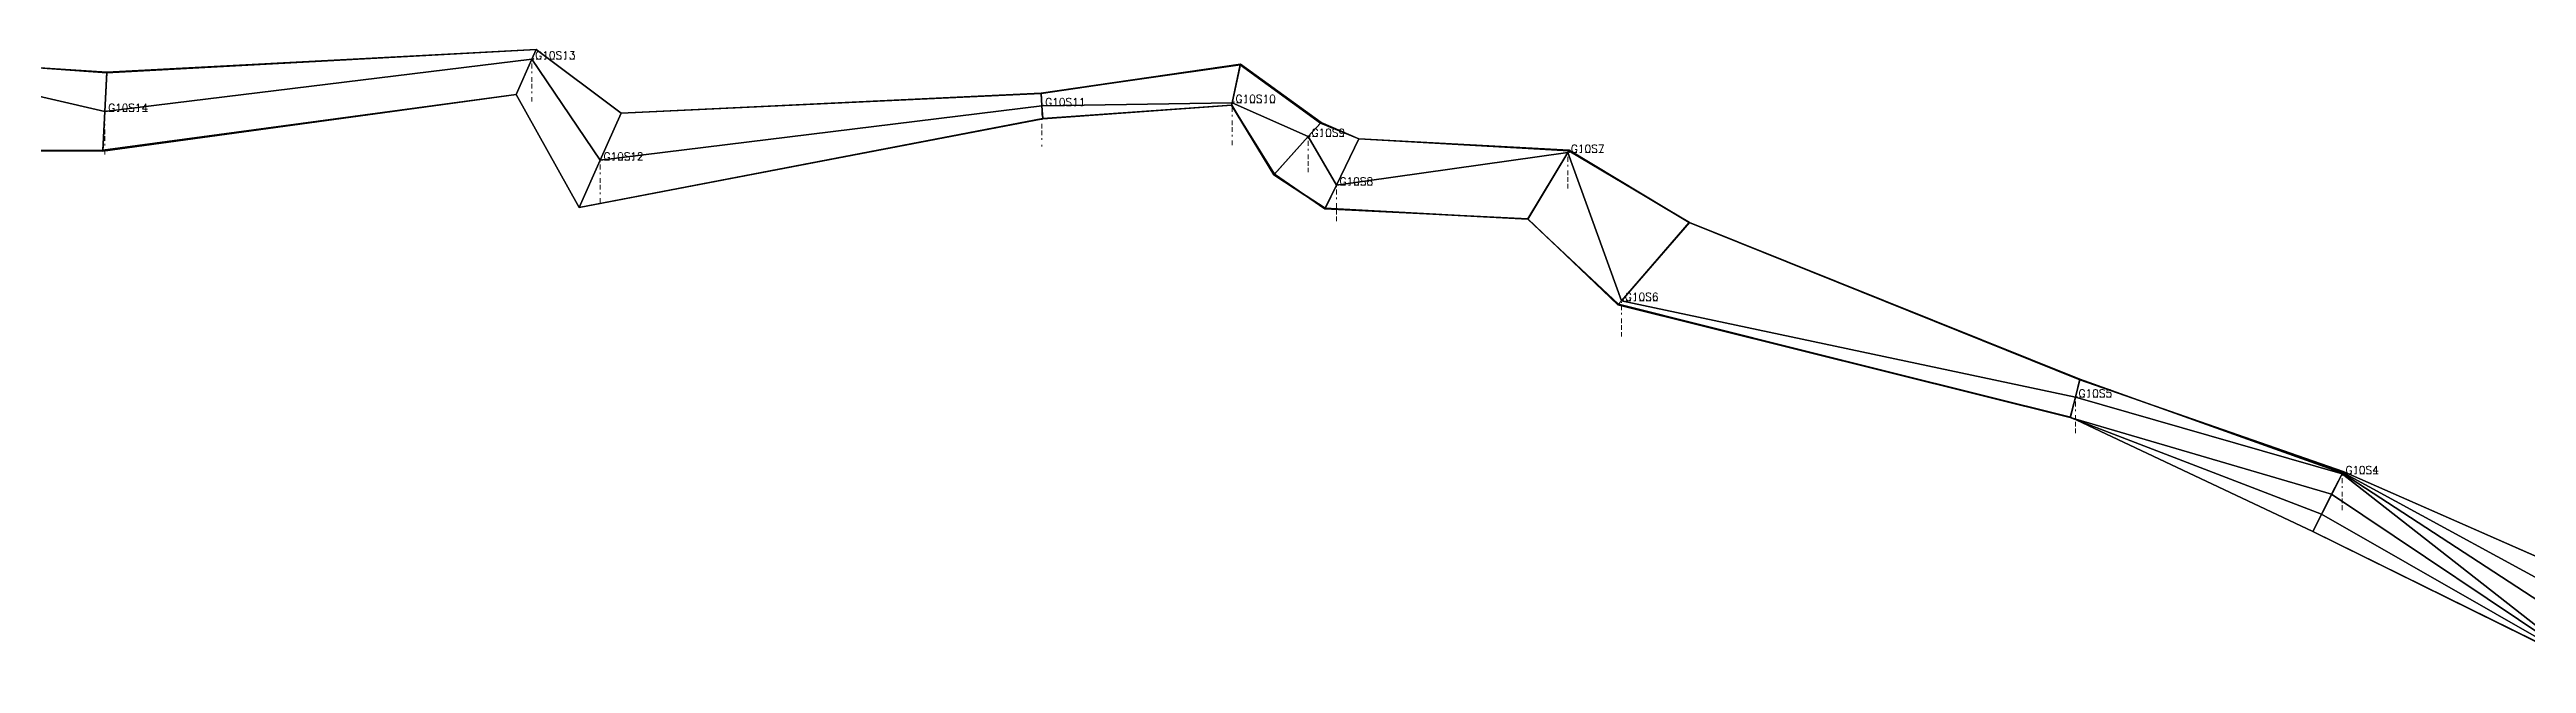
# Model space of a CAD drawing. Extents: x 34233638 to 35010029, y 7400000 to 8016345.
# Drawn here: x 34912049 to 34921643, y 7492075 to 7494449 of the extents above; entities that cross this region are included whole.
import ezdxf

# ---------------------------------------------------------------- set-up
doc = ezdxf.new("R2010")
doc.units = 0
doc.header["$LTSCALE"] = 6
doc.header["$MEASUREMENT"] = 0
doc.header["$PDMODE"] = 1
for name, color, linetype in [('T-3DF1', 245, 'CONTINUOUS'), ('T-3DF2', 243, 'CONTINUOUS'), ('T-3DF3', 241, 'CONTINUOUS'), ('T-3DF4', 243, 'CONTINUOUS'), ('T-3DF5', 245, 'CONTINUOUS'), ('T-3DF6', 247, 'CONTINUOUS'), ('T-3DF7', 249, 'CONTINUOUS'), ('T-3DF8', 247, 'CONTINUOUS'), ('V-FIL', 41, 'CONTINUOUS'), ('V-PROFIL', 65, 'CONTINUOUS'), ('V-PROFIL-C', 65, 'CONTINUOUS'), ('V-PROFIL-P', 65, 'CONTINUOUS'), ('V-STATION', 7, 'CONTINUOUS'), ('V-STATION-C1', 7, 'CONTINUOUS'), ('V-STATION-C2', 7, 'CONTINUOUS'), ('X-CONTOUR', 7, 'CONTINUOUS')]:
    doc.layers.add(name, color=color, linetype=linetype)
doc.styles.add('SIMPLEX', font='simplex')

msp = doc.modelspace()

# ---------------------------------------------------------------- linework, layer by layer
at = {"layer": 'T-3DF1'}
for points in [[(34913856.6, 7494275.5, -8772.4), (34913856.6, 7494275.6, -8622.5), (34912255.1, 7494057, -8331.5), (34912255.2, 7494059.6, -8830.6)], [(34914100.3, 7493838.3, -8731.1), (34914100.4, 7493838.6, -8720.7), (34913856.6, 7494275.6, -8622.5), (34913856.6, 7494275.5, -8772.4)], [(34916627.8, 7494234.3, -7941.8), (34916627.7, 7494233.8, -7641.9), (34915896.5, 7494181.5, -8101.3), (34915896.5, 7494181.3, -8301.2)], [(34916790.9, 7493964.2, -7557.2), (34916791.2, 7493964.5, -7455.5), (34916627.7, 7494233.8, -7641.9), (34916627.8, 7494234.3, -7941.8)], [(34915896.5, 7494181.3, -8301.2), (34915896.5, 7494181.5, -8101.3), (34914100.4, 7493838.6, -8720.7), (34914100.3, 7493838.3, -8731.1)], [(34912255.2, 7494059.6, -8830.6), (34912255.1, 7494057, -8331.5), (34911593.9, 7494058.5, -8343.1), (34911593.8, 7494058.3, -8642.9)], [(34916989.4, 7493835, -7557.2), (34916989.6, 7493835.5, -7546.8), (34916791.2, 7493964.5, -7455.5), (34916790.9, 7493964.2, -7557.2)], [(34917774.6, 7493793.6, -7509.8), (34917774.5, 7493793.4, -7010.1), (34916989.6, 7493835.5, -7546.8), (34916989.4, 7493835, -7557.2)], [(34918124.5, 7493462.9, -7171.9), (34918125.6, 7493464.1, -6821.4), (34917774.5, 7493793.4, -7010.1), (34917774.6, 7493793.6, -7509.8)], [(34919876.2, 7493026.7, -7014.7), (34919875.9, 7493025.7, -6765.5), (34918125.6, 7493464.1, -6821.4), (34918124.5, 7493462.9, -7171.9)], [(34920815.1, 7492585.3, -6665.5), (34920888.3, 7492729, -6559.8), (34919875.9, 7493025.7, -6765.5), (34919876.2, 7493026.7, -7014.7)], [(34921851.4, 7492074.7, -6624.4), (34921854.8, 7492082.2, -6521.4), (34920888.3, 7492729, -6559.8), (34920815.1, 7492585.3, -6665.5)]]:
    msp.add_3dface(points, dxfattribs=at)
at = {"layer": 'T-3DF2'}
for points in [[(34913856.6, 7494275.6, -8622.5), (34913917.6, 7494412.5, -8622.4), (34912263, 7494209.4, -8330.6), (34912255.1, 7494057, -8331.5)], [(34914100.4, 7493838.6, -8720.7), (34914181.7, 7494021.1, -8721.1), (34913917.6, 7494412.5, -8622.4), (34913856.6, 7494275.6, -8622.5)], [(34912255.1, 7494057, -8331.5), (34912263, 7494209.4, -8330.6), (34911625.2, 7494356.6, -8342.9), (34911593.9, 7494058.5, -8343.1)], [(34915896.5, 7494181.5, -8101.3), (34915893, 7494231.2, -8101.2), (34914181.7, 7494021.1, -8721.1), (34914100.4, 7493838.6, -8720.7)], [(34916627.7, 7494233.8, -7641.9), (34916629.9, 7494244, -7641.8), (34915893, 7494231.2, -8101.2), (34915896.5, 7494181.5, -8101.3)], [(34916791.2, 7493964.5, -7455.5), (34916924.7, 7494112.8, -7457.2), (34916629.9, 7494244, -7641.8), (34916627.7, 7494233.8, -7641.9)], [(34916989.6, 7493835.5, -7546.8), (34917033.2, 7493924.9, -7547.2), (34916924.7, 7494112.8, -7457.2), (34916791.2, 7493964.5, -7455.5)], [(34917774.5, 7493793.4, -7010.1), (34917929.2, 7494050.8, -7009.8), (34917033.2, 7493924.9, -7547.2), (34916989.6, 7493835.5, -7546.8)], [(34918125.6, 7493464.1, -6821.4), (34918137.7, 7493477.9, -6821.9), (34917929.2, 7494050.8, -7009.8), (34917774.5, 7493793.4, -7010.1)], [(34919875.9, 7493025.7, -6765.5), (34919895.5, 7493104.3, -6764.7), (34918137.7, 7493477.9, -6821.9), (34918125.6, 7493464.1, -6821.4)], [(34920888.3, 7492729, -6559.8), (34920928.6, 7492808.1, -6365.5), (34919895.5, 7493104.3, -6764.7), (34919875.9, 7493025.7, -6765.5)], [(34921854.8, 7492082.2, -6521.4), (34921855.5, 7492083.9, -6224.4), (34920928.6, 7492808.1, -6365.5), (34920888.3, 7492729, -6559.8)]]:
    msp.add_3dface(points, dxfattribs=at)
at = {"layer": 'T-3DF3'}
for points in [[(34912263, 7494209.4, -8330.6), (34912271, 7494361.8, -8331.5), (34911630.2, 7494403.9, -8342.7), (34911625.2, 7494356.6, -8342.9)], [(34913917.6, 7494412.5, -8622.4), (34913933.9, 7494449.2, -8622.7), (34912271, 7494361.8, -8331.5), (34912263, 7494209.4, -8330.6)], [(34914181.7, 7494021.1, -8721.1), (34914262.9, 7494203.5, -8720.7), (34913933.9, 7494449.2, -8622.7), (34913917.6, 7494412.5, -8622.4)], [(34916629.9, 7494244, -7641.8), (34916661.5, 7494392.8, -7643.3), (34915889.5, 7494280.9, -8101.3), (34915893, 7494231.2, -8101.2)], [(34916924.7, 7494112.8, -7457.2), (34916971.5, 7494164.8, -7457.3), (34916661.5, 7494392.8, -7643.3), (34916629.9, 7494244, -7641.8)], [(34915893, 7494231.2, -8101.2), (34915889.5, 7494280.9, -8101.3), (34914262.9, 7494203.5, -8720.7), (34914181.7, 7494021.1, -8721.1)], [(34917033.2, 7493924.9, -7547.2), (34917120.8, 7494104.4, -7546.7), (34916971.5, 7494164.8, -7457.3), (34916924.7, 7494112.8, -7457.2)], [(34917929.2, 7494050.8, -7009.8), (34917933.6, 7494058.3, -7009.9), (34917120.8, 7494104.4, -7546.7), (34917033.2, 7493924.9, -7547.2)], [(34918137.7, 7493477.9, -6821.9), (34918401.1, 7493781, -6822.9), (34917933.6, 7494058.3, -7009.9), (34917929.2, 7494050.8, -7009.8)], [(34919895.5, 7493104.3, -6764.7), (34919912.9, 7493173.8, -6764.7), (34918401.1, 7493781, -6822.9), (34918137.7, 7493477.9, -6821.9)], [(34920928.6, 7492808.1, -6365.5), (34920929.8, 7492810.5, -6587.5), (34919912.9, 7493173.8, -6764.7), (34919895.5, 7493104.3, -6764.7)], [(34921855.5, 7492083.9, -6224.4), (34921898.3, 7492180.1, -6484.6), (34920929.8, 7492810.5, -6587.5), (34920928.6, 7492808.1, -6365.5)]]:
    msp.add_3dface(points, dxfattribs=at)
at = {"layer": 'T-3DF4'}
for points in [[(34912271, 7494361.8, -8331.5), (34912270.9, 7494359.2, -8830.6), (34911630.4, 7494406.4, -8642.9), (34911630.2, 7494403.9, -8342.7)], [(34913933.9, 7494449.2, -8622.7), (34913933.9, 7494449.1, -8772.4), (34912270.9, 7494359.2, -8830.6), (34912271, 7494361.8, -8331.5)], [(34914262.9, 7494203.5, -8720.7), (34914263, 7494203.8, -8731.1), (34913933.9, 7494449.1, -8772.4), (34913933.9, 7494449.2, -8622.7)], [(34916661.5, 7494392.8, -7643.3), (34916661.1, 7494390.8, -7941.8), (34915889.5, 7494281.1, -8301.2), (34915889.5, 7494280.9, -8101.3)], [(34916971.5, 7494164.8, -7457.3), (34916971.5, 7494164.8, -7557.2), (34916661.1, 7494390.8, -7941.8), (34916661.5, 7494392.8, -7643.3)], [(34915889.5, 7494280.9, -8101.3), (34915889.5, 7494281.1, -8301.2), (34914263, 7494203.8, -8731.1), (34914262.9, 7494203.5, -8720.7)], [(34917120.8, 7494104.4, -7546.7), (34917120.9, 7494104.6, -7557.2), (34916971.5, 7494164.8, -7557.2), (34916971.5, 7494164.8, -7457.3)], [(34917933.6, 7494058.3, -7009.9), (34917934.3, 7494059.4, -7509.8), (34917120.9, 7494104.6, -7557.2), (34917120.8, 7494104.4, -7546.7)], [(34918401.1, 7493781, -6822.9), (34918400.1, 7493779.8, -7171.9), (34917934.3, 7494059.4, -7509.8), (34917933.6, 7494058.3, -7009.9)], [(34919912.9, 7493173.8, -6764.7), (34919912.5, 7493172.2, -7014.7), (34918400.1, 7493779.8, -7171.9), (34918401.1, 7493781, -6822.9)], [(34920929.8, 7492810.5, -6587.5), (34920933.1, 7492817, -6665.5), (34919912.5, 7493172.2, -7014.7), (34919912.9, 7493173.8, -6764.7)], [(34921898.3, 7492180.1, -6484.6), (34921977.5, 7492357.9, -6624.4), (34920933.1, 7492817, -6665.5), (34920929.8, 7492810.5, -6587.5)]]:
    msp.add_3dface(points, dxfattribs=at)
at = {"layer": 'T-3DF5'}
for points in [[(34912270.9, 7494359.2, -8830.6), (34912270.9, 7494359.1, -8980.6), (34911630.4, 7494406.2, -8842.8), (34911630.4, 7494406.4, -8642.9)], [(34913933.9, 7494449.1, -8772.4), (34913934, 7494449.3, -8822.2), (34912270.9, 7494359.1, -8980.6), (34912270.9, 7494359.2, -8830.6)], [(34914263, 7494203.8, -8731.1), (34914263, 7494203.9, -8931.2), (34913934, 7494449.3, -8822.2), (34913933.9, 7494449.1, -8772.4)], [(34916661.1, 7494390.8, -7941.8), (34916661.5, 7494392.8, -8240.3), (34915889.6, 7494279.9, -8451.5), (34915889.5, 7494281.1, -8301.2)], [(34916971.5, 7494164.8, -7557.2), (34916974, 7494167.5, -8156.7), (34916661.5, 7494392.8, -8240.3), (34916661.1, 7494390.8, -7941.8)], [(34915889.5, 7494281.1, -8301.2), (34915889.6, 7494279.9, -8451.5), (34914263, 7494203.9, -8931.2), (34914263, 7494203.8, -8731.1)], [(34917120.9, 7494104.6, -7557.2), (34917120.9, 7494104.7, -7757.3), (34916974, 7494167.5, -8156.7), (34916971.5, 7494164.8, -7557.2)], [(34917934.3, 7494059.4, -7509.8), (34917934.5, 7494059.8, -7659.4), (34917120.9, 7494104.7, -7757.3), (34917120.9, 7494104.6, -7557.2)], [(34918400.1, 7493779.8, -7171.9), (34918400.3, 7493780, -7422), (34917934.5, 7494059.8, -7659.4), (34917934.3, 7494059.4, -7509.8)], [(34919912.5, 7493172.2, -7014.7), (34919912.5, 7493172.5, -7024.5), (34918400.3, 7493780, -7422), (34918400.1, 7493779.8, -7171.9)], [(34920933.1, 7492817, -6665.5), (34920931.1, 7492813, -6770.3), (34919912.5, 7493172.5, -7024.5), (34919912.5, 7493172.2, -7014.7)], [(34921977.5, 7492357.9, -6624.4), (34921937, 7492267, -6726.5), (34920931.1, 7492813, -6770.3), (34920933.1, 7492817, -6665.5)]]:
    msp.add_3dface(points, dxfattribs=at)
at = {"layer": 'T-3DF6'}
for points in [[(34912270.9, 7494359.1, -8980.6), (34912263, 7494209.4, -8980.6), (34911625.2, 7494356.6, -8842.9), (34911630.4, 7494406.2, -8842.8)], [(34913934, 7494449.3, -8822.2), (34913917.6, 7494412.5, -8822.4), (34912263, 7494209.4, -8980.6), (34912270.9, 7494359.1, -8980.6)], [(34914263, 7494203.9, -8931.2), (34914181.7, 7494021.1, -8931.1), (34913917.6, 7494412.5, -8822.4), (34913934, 7494449.3, -8822.2)], [(34916661.5, 7494392.8, -8240.3), (34916629.9, 7494244, -8241.8), (34915893, 7494231.2, -8451.2), (34915889.6, 7494279.9, -8451.5)], [(34916974, 7494167.5, -8156.7), (34916924.7, 7494112.8, -8157.2), (34916629.9, 7494244, -8241.8), (34916661.5, 7494392.8, -8240.3)], [(34915889.6, 7494279.9, -8451.5), (34915893, 7494231.2, -8451.2), (34914181.7, 7494021.1, -8931.1), (34914263, 7494203.9, -8931.2)], [(34917120.9, 7494104.7, -7757.3), (34917033.2, 7493924.9, -7757.2), (34916924.7, 7494112.8, -8157.2), (34916974, 7494167.5, -8156.7)], [(34917934.5, 7494059.8, -7659.4), (34917929.2, 7494050.8, -7659.8), (34917033.2, 7493924.9, -7757.2), (34917120.9, 7494104.7, -7757.3)], [(34918400.3, 7493780, -7422), (34918137.7, 7493477.9, -7421.9), (34917929.2, 7494050.8, -7659.8), (34917934.5, 7494059.8, -7659.4)], [(34919912.5, 7493172.5, -7024.5), (34919895.5, 7493104.3, -7024.7), (34918137.7, 7493477.9, -7421.9), (34918400.3, 7493780, -7422)], [(34920931.1, 7492813, -6770.3), (34920928.6, 7492808.1, -6865.5), (34919895.5, 7493104.3, -7024.7), (34919912.5, 7493172.5, -7024.5)], [(34921937, 7492267, -6726.5), (34921855.5, 7492083.9, -6774.4), (34920928.6, 7492808.1, -6865.5), (34920931.1, 7492813, -6770.3)]]:
    msp.add_3dface(points, dxfattribs=at)
at = {"layer": 'T-3DF7'}
for points in [[(34913917.6, 7494412.5, -8822.4), (34913856.5, 7494275.2, -8821.3), (34912255.2, 7494059.7, -8980.6), (34912263, 7494209.4, -8980.6)], [(34914181.7, 7494021.1, -8931.1), (34914100.3, 7493838.2, -8931.2), (34913856.5, 7494275.2, -8821.3), (34913917.6, 7494412.5, -8822.4)], [(34912263, 7494209.4, -8980.6), (34912255.2, 7494059.7, -8980.6), (34911593.9, 7494059, -8844.8), (34911625.2, 7494356.6, -8842.9)], [(34915893, 7494231.2, -8451.2), (34915896.4, 7494182.5, -8451.5), (34914100.3, 7493838.2, -8931.2), (34914181.7, 7494021.1, -8931.1)], [(34916629.9, 7494244, -8241.8), (34916627.7, 7494233.8, -8241.6), (34915896.4, 7494182.5, -8451.5), (34915893, 7494231.2, -8451.2)], [(34916924.7, 7494112.8, -8157.2), (34916794, 7493967.7, -8158.3), (34916627.7, 7494233.8, -8241.6), (34916629.9, 7494244, -8241.8)], [(34917033.2, 7493924.9, -7757.2), (34916988.6, 7493833.5, -7756.8), (34916794, 7493967.7, -8158.3), (34916924.7, 7494112.8, -8157.2)], [(34917929.2, 7494050.8, -7659.8), (34917775.4, 7493794.9, -7661.9), (34916988.6, 7493833.5, -7756.8), (34917033.2, 7493924.9, -7757.2)], [(34918137.7, 7493477.9, -7421.9), (34918123.3, 7493461.4, -7421.9), (34917775.4, 7493794.9, -7661.9), (34917929.2, 7494050.8, -7659.8)], [(34919895.5, 7493104.3, -7024.7), (34919876.1, 7493026.3, -7024.5), (34918123.3, 7493461.4, -7421.9), (34918137.7, 7493477.9, -7421.9)], [(34920928.6, 7492808.1, -6865.5), (34920849.2, 7492652.3, -6807.1), (34919876.1, 7493026.3, -7024.5), (34919895.5, 7493104.3, -7024.7)], [(34921855.5, 7492083.9, -6774.4), (34921853.2, 7492078.8, -6704.2), (34920849.2, 7492652.3, -6807.1), (34920928.6, 7492808.1, -6865.5)]]:
    msp.add_3dface(points, dxfattribs=at)
at = {"layer": 'T-3DF8'}
for points in [[(34913856.5, 7494275.2, -8821.3), (34913856.6, 7494275.5, -8772.4), (34912255.2, 7494059.6, -8830.6), (34912255.2, 7494059.7, -8980.6)], [(34914100.3, 7493838.2, -8931.2), (34914100.3, 7493838.3, -8731.1), (34913856.6, 7494275.5, -8772.4), (34913856.5, 7494275.2, -8821.3)], [(34916627.7, 7494233.8, -8241.6), (34916627.8, 7494234.3, -7941.8), (34915896.5, 7494181.3, -8301.2), (34915896.4, 7494182.5, -8451.5)], [(34916794, 7493967.7, -8158.3), (34916790.9, 7493964.2, -7557.2), (34916627.8, 7494234.3, -7941.8), (34916627.7, 7494233.8, -8241.6)], [(34915896.4, 7494182.5, -8451.5), (34915896.5, 7494181.3, -8301.2), (34914100.3, 7493838.3, -8731.1), (34914100.3, 7493838.2, -8931.2)], [(34912255.2, 7494059.7, -8980.6), (34912255.2, 7494059.6, -8830.6), (34911593.8, 7494058.3, -8642.9), (34911593.9, 7494059, -8844.8)], [(34916988.6, 7493833.5, -7756.8), (34916989.4, 7493835, -7557.2), (34916790.9, 7493964.2, -7557.2), (34916794, 7493967.7, -8158.3)], [(34917775.4, 7493794.9, -7661.9), (34917774.6, 7493793.6, -7509.8), (34916989.4, 7493835, -7557.2), (34916988.6, 7493833.5, -7756.8)], [(34918123.3, 7493461.4, -7421.9), (34918124.5, 7493462.9, -7171.9), (34917774.6, 7493793.6, -7509.8), (34917775.4, 7493794.9, -7661.9)], [(34919876.1, 7493026.3, -7024.5), (34919876.2, 7493026.7, -7014.7), (34918124.5, 7493462.9, -7171.9), (34918123.3, 7493461.4, -7421.9)], [(34920849.2, 7492652.3, -6807.1), (34920815.1, 7492585.3, -6665.5), (34919876.2, 7493026.7, -7014.7), (34919876.1, 7493026.3, -7024.5)], [(34921853.2, 7492078.8, -6704.2), (34921851.4, 7492074.7, -6624.4), (34920815.1, 7492585.3, -6665.5), (34920849.2, 7492652.3, -6807.1)]]:
    msp.add_3dface(points, dxfattribs=at)
at = {"layer": 'V-FIL'}
for points in [[(34913917.6, 7494412.5, -8772.4), (34912263, 7494209.4, -8830.6)], [(34914181.7, 7494021.1, -8731.1), (34913917.6, 7494412.5, -8772.4)], [(34912263, 7494209.4, -8830.6), (34911625.2, 7494356.6, -8642.9)], [(34915893, 7494231.2, -8301.2), (34914181.7, 7494021.1, -8731.1)], [(34916629.9, 7494244, -7941.8), (34915893, 7494231.2, -8301.2)], [(34916924.7, 7494112.8, -7557.2), (34916629.9, 7494244, -7941.8)], [(34917033.2, 7493924.9, -7557.2), (34916924.7, 7494112.8, -7557.2)], [(34917929.2, 7494050.8, -7509.8), (34917033.2, 7493924.9, -7557.2)], [(34918137.7, 7493477.9, -7171.9), (34917929.2, 7494050.8, -7509.8)], [(34919895.5, 7493104.3, -7014.7), (34918137.7, 7493477.9, -7171.9)], [(34920928.6, 7492808.1, -6665.5), (34919895.5, 7493104.3, -7014.7)], [(34921855.5, 7492083.9, -6624.4), (34920928.6, 7492808.1, -6665.5)]]:
    msp.add_polyline3d(points, dxfattribs=at)
at = {"layer": 'V-PROFIL', "extrusion": (-0.913545, 0.406737, 0)}
for p in [(34913933.9, 7494449.2, -8622.7), (34913934, 7494449.3, -8822.2), (34913856.5, 7494275.2, -8821.3), (34913856.6, 7494275.6, -8622.5), (34914262.9, 7494203.5, -8720.7), (34914263, 7494203.9, -8931.2), (34914100.3, 7493838.2, -8931.2), (34914100.4, 7493838.6, -8720.7)]:
    msp.add_point(p, dxfattribs=at)
at = {"layer": 'V-PROFIL', "extrusion": (-0.978148, 0.207912, 0)}
for p in [(34916661.5, 7494392.8, -7643.3), (34916661.5, 7494392.8, -8240.3), (34916627.7, 7494233.8, -7641.9), (34916627.7, 7494233.8, -8241.6)]:
    msp.add_point(p, dxfattribs=at)
at = {"layer": 'V-PROFIL', "extrusion": (-0.99863, 0.052336, 0)}
for p in [(34912270.9, 7494359.1, -8980.6), (34912271, 7494361.8, -8331.5), (34912255.1, 7494057, -8331.5), (34912255.2, 7494059.7, -8980.6)]:
    msp.add_point(p, dxfattribs=at)
at = {"layer": 'V-PROFIL', "extrusion": (-0.997564, -0.069756, 0)}
for p in [(34915889.5, 7494280.9, -8101.3), (34915889.6, 7494279.9, -8451.5), (34915896.4, 7494182.5, -8451.5), (34915896.5, 7494181.5, -8101.3)]:
    msp.add_point(p, dxfattribs=at)
at = {"layer": 'V-PROFIL', "extrusion": (-0.743145, 0.669131, 0)}
for p in [(34916971.5, 7494164.8, -7457.3), (34916974, 7494167.5, -8156.7), (34916791.2, 7493964.5, -7455.5), (34916794, 7493967.7, -8158.3)]:
    msp.add_point(p, dxfattribs=at)
at = {"layer": 'V-PROFIL', "extrusion": (-0.898794, 0.438371, 0)}
for p in [(34917120.8, 7494104.4, -7546.7), (34917120.9, 7494104.7, -7757.3), (34916988.6, 7493833.5, -7756.8), (34916989.6, 7493835.5, -7546.8)]:
    msp.add_point(p, dxfattribs=at)
at = {"layer": 'V-PROFIL', "extrusion": (-0.857167, 0.515038, 0)}
for p in [(34917933.6, 7494058.3, -7009.9), (34917934.5, 7494059.8, -7659.4), (34917774.5, 7493793.4, -7010.1), (34917775.4, 7493794.9, -7661.9)]:
    msp.add_point(p, dxfattribs=at)
at = {"layer": 'V-PROFIL', "extrusion": (-0.75471, 0.656059, 0)}
for p in [(34918400.3, 7493780, -7422), (34918401.1, 7493781, -6822.9), (34918123.3, 7493461.4, -7421.9), (34918125.6, 7493464.1, -6821.4)]:
    msp.add_point(p, dxfattribs=at)
at = {"layer": 'V-PROFIL', "extrusion": (-0.970296, 0.241922, 0)}
for p in [(34919912.5, 7493172.5, -7024.5), (34919912.9, 7493173.8, -6764.7), (34919875.9, 7493025.7, -6765.5), (34919876.1, 7493026.3, -7024.5)]:
    msp.add_point(p, dxfattribs=at)
at = {"layer": 'V-PROFIL', "extrusion": (-0.891007, 0.45399, 0)}
for p in [(34920929.8, 7492810.5, -6587.5), (34920931.1, 7492813, -6770.3), (34920888.3, 7492729, -6559.8), (34920849.2, 7492652.3, -6807.1)]:
    msp.add_point(p, dxfattribs=at)
at = {"layer": 'V-PROFIL-C'}
for points in [[(34913917.6, 7494412.5, -8772.4), (34913917.6, 7494412.5, -8622.4)], [(34913917.6, 7494412.5, -8772.4), (34913917.6, 7494412.5, -8822.4)], [(34912263, 7494209.4, -8830.6), (34912263, 7494209.4, -8330.6)], [(34912263, 7494209.4, -8830.6), (34912263, 7494209.4, -8980.6)], [(34915893, 7494231.2, -8301.2), (34915893, 7494231.2, -8101.2)], [(34915893, 7494231.2, -8301.2), (34915893, 7494231.2, -8451.2)], [(34916629.9, 7494244, -7941.8), (34916629.9, 7494244, -7641.8)], [(34916629.9, 7494244, -7941.8), (34916629.9, 7494244, -8241.8)], [(34916924.7, 7494112.8, -7557.2), (34916924.7, 7494112.8, -7457.2)], [(34916924.7, 7494112.8, -7557.2), (34916924.7, 7494112.8, -8157.2)], [(34914181.7, 7494021.1, -8731.1), (34914181.7, 7494021.1, -8721.1)], [(34914181.7, 7494021.1, -8731.1), (34914181.7, 7494021.1, -8931.1)], [(34917929.2, 7494050.8, -7509.8), (34917929.2, 7494050.8, -7009.8)], [(34917929.2, 7494050.8, -7509.8), (34917929.2, 7494050.8, -7659.8)], [(34917033.2, 7493924.9, -7557.2), (34917033.2, 7493924.9, -7547.2)], [(34917033.2, 7493924.9, -7557.2), (34917033.2, 7493924.9, -7757.2)], [(34918137.7, 7493477.9, -7171.9), (34918137.7, 7493477.9, -6821.9)], [(34918137.7, 7493477.9, -7171.9), (34918137.7, 7493477.9, -7421.9)], [(34919895.5, 7493104.3, -7014.7), (34919895.5, 7493104.3, -6764.7)], [(34919895.5, 7493104.3, -7014.7), (34919895.5, 7493104.3, -7024.7)], [(34920928.6, 7492808.1, -6665.5), (34920928.6, 7492808.1, -6365.5)], [(34920928.6, 7492808.1, -6665.5), (34920928.6, 7492808.1, -6865.5)]]:
    msp.add_polyline3d(points, dxfattribs=at)
at = {"layer": 'V-PROFIL-P'}
for points in [[(34913917.6, 7494412.5, -8772.4), (34913856.6, 7494275.5, -8772.4)], [(34913917.6, 7494412.5, -8772.4), (34913933.9, 7494449.1, -8772.4)], [(34912263, 7494209.4, -8830.6), (34912270.9, 7494359.2, -8830.6)], [(34916629.9, 7494244, -7941.8), (34916661.1, 7494390.8, -7941.8)], [(34912263, 7494209.4, -8830.6), (34912255.2, 7494059.6, -8830.6)], [(34914181.7, 7494021.1, -8731.1), (34914263, 7494203.8, -8731.1)], [(34915893, 7494231.2, -8301.2), (34915889.5, 7494281.1, -8301.2)], [(34915893, 7494231.2, -8301.2), (34915896.5, 7494181.3, -8301.2)], [(34916629.9, 7494244, -7941.8), (34916627.8, 7494234.3, -7941.8)], [(34916924.7, 7494112.8, -7557.2), (34916790.9, 7493964.2, -7557.2)], [(34916924.7, 7494112.8, -7557.2), (34916971.5, 7494164.8, -7557.2)], [(34917033.2, 7493924.9, -7557.2), (34917120.9, 7494104.6, -7557.2)], [(34914181.7, 7494021.1, -8731.1), (34914100.3, 7493838.3, -8731.1)], [(34917929.2, 7494050.8, -7509.8), (34917774.6, 7493793.6, -7509.8)], [(34917929.2, 7494050.8, -7509.8), (34917934.3, 7494059.4, -7509.8)], [(34917033.2, 7493924.9, -7557.2), (34916989.4, 7493835, -7557.2)], [(34918137.7, 7493477.9, -7171.9), (34918400.1, 7493779.8, -7171.9)], [(34918137.7, 7493477.9, -7171.9), (34918124.5, 7493462.9, -7171.9)], [(34919895.5, 7493104.3, -7014.7), (34919912.5, 7493172.2, -7014.7)], [(34919895.5, 7493104.3, -7014.7), (34919876.2, 7493026.7, -7014.7)], [(34920928.6, 7492808.1, -6665.5), (34920815.1, 7492585.3, -6665.5)], [(34920928.6, 7492808.1, -6665.5), (34920933.1, 7492817, -6665.5)]]:
    msp.add_polyline3d(points, dxfattribs=at)
at = {"layer": 'X-CONTOUR'}
for p, q in [((34912270.9, 7494359.2, -100000), (34911630.4, 7494406.4, -100000)), ((34913933.9, 7494449.1, -100000), (34912270.9, 7494359.2, -100000)), ((34914263, 7494203.8, -100000), (34913933.9, 7494449.1, -100000)), ((34916661.1, 7494390.8, -100000), (34915889.5, 7494281.1, -100000)), ((34916971.5, 7494164.8, -100000), (34916661.1, 7494390.8, -100000)), ((34913856.6, 7494275.5, -100000), (34912255.2, 7494059.6, -100000)), ((34914100.3, 7493838.3, -100000), (34913856.6, 7494275.5, -100000)), ((34915889.5, 7494281.1, -100000), (34914263, 7494203.8, -100000)), ((34916627.8, 7494234.3, -100000), (34915896.5, 7494181.3, -100000)), ((34916790.9, 7493964.2, -100000), (34916627.8, 7494234.3, -100000)), ((34915896.5, 7494181.3, -100000), (34914100.3, 7493838.3, -100000)), ((34917120.9, 7494104.6, -100000), (34916971.5, 7494164.8, -100000)), ((34917934.3, 7494059.4, -100000), (34917120.9, 7494104.6, -100000)), ((34912255.2, 7494059.6, -100000), (34911593.8, 7494058.3, -100000)), ((34918400.1, 7493779.8, -100000), (34917934.3, 7494059.4, -100000)), ((34916989.4, 7493835, -100000), (34916790.9, 7493964.2, -100000)), ((34917774.6, 7493793.6, -100000), (34916989.4, 7493835, -100000)), ((34918124.5, 7493462.9, -100000), (34917774.6, 7493793.6, -100000)), ((34919912.5, 7493172.2, -100000), (34918400.1, 7493779.8, -100000)), ((34919876.2, 7493026.7, -100000), (34918124.5, 7493462.9, -100000)), ((34920933.1, 7492817, -100000), (34919912.5, 7493172.2, -100000)), ((34920815.1, 7492585.3, -100000), (34919876.2, 7493026.7, -100000)), ((34921977.5, 7492357.9, -100000), (34920933.1, 7492817, -100000)), ((34921851.4, 7492074.7, -100000), (34920815.1, 7492585.3, -100000))]:
    msp.add_line(p, q, dxfattribs=at)

# ---------------------------------------------------------------- texts
at = {"layer": 'V-STATION', "style": 'SIMPLEX'}
for s, p in [('.G10S13', (34913917.6, 7494412.5, -8772.4)), ('.G10S14', (34912263, 7494209.4, -8830.6)), ('.G10S11', (34915893, 7494231.2, -8301.2)), ('.G10S10', (34916629.9, 7494244, -7941.8)), ('.G10S9', (34916924.7, 7494112.8, -7557.2)), ('.G10S12', (34914181.7, 7494021.1, -8731.1)), ('.G10S7', (34917929.2, 7494050.8, -7509.8)), ('.G10S8', (34917033.2, 7493924.9, -7557.2)), ('.G10S6', (34918137.7, 7493477.9, -7171.9)), ('.G10S5', (34919895.5, 7493104.3, -7014.7)), ('.G10S4', (34920928.6, 7492808.1, -6665.5))]:
    msp.add_text(s, height=30, dxfattribs=at).set_placement(p)
at = {"layer": 'V-STATION-C1', "extrusion": (5.32184e-17, -1, 2.66092e-16), "style": 'SIMPLEX'}
for s, p in [('.G10S13', (34913917.6, -8772.4, -7494412.5)), ('.G10S14', (34912263, -8830.6, -7494209.4)), ('.G10S11', (34915893, -8301.2, -7494231.2)), ('.G10S10', (34916629.9, -7941.8, -7494244)), ('.G10S9', (34916924.7, -7557.2, -7494112.8)), ('.G10S12', (34914181.7, -8731.1, -7494021.1)), ('.G10S7', (34917929.2, -7509.8, -7494050.8)), ('.G10S8', (34917033.2, -7557.2, -7493924.9)), ('.G10S6', (34918137.7, -7171.9, -7493477.9)), ('.G10S5', (34919895.5, -7014.7, -7493104.3)), ('.G10S4', (34920928.6, -6665.5, -7492808.1))]:
    msp.add_text(s, height=30, dxfattribs=at).set_placement(p)
at = {"layer": 'V-STATION-C2', "extrusion": (-1, -3.87043e-15, 7.74086e-15), "style": 'SIMPLEX'}
for s, p in [('.G10S13', (-7494412.5, -8772.4, -34913917.6)), ('.G10S14', (-7494209.4, -8830.6, -34912263)), ('.G10S11', (-7494231.2, -8301.2, -34915893)), ('.G10S10', (-7494244, -7941.8, -34916629.9)), ('.G10S9', (-7494112.8, -7557.2, -34916924.7)), ('.G10S12', (-7494021.1, -8731.1, -34914181.7)), ('.G10S7', (-7494050.8, -7509.8, -34917929.2)), ('.G10S8', (-7493924.9, -7557.2, -34917033.2)), ('.G10S6', (-7493477.9, -7171.9, -34918137.7)), ('.G10S5', (-7493104.3, -7014.7, -34919895.5)), ('.G10S4', (-7492808.1, -6665.5, -34920928.6))]:
    msp.add_text(s, height=30, dxfattribs=at).set_placement(p)

doc.saveas('drawing.dxf')
